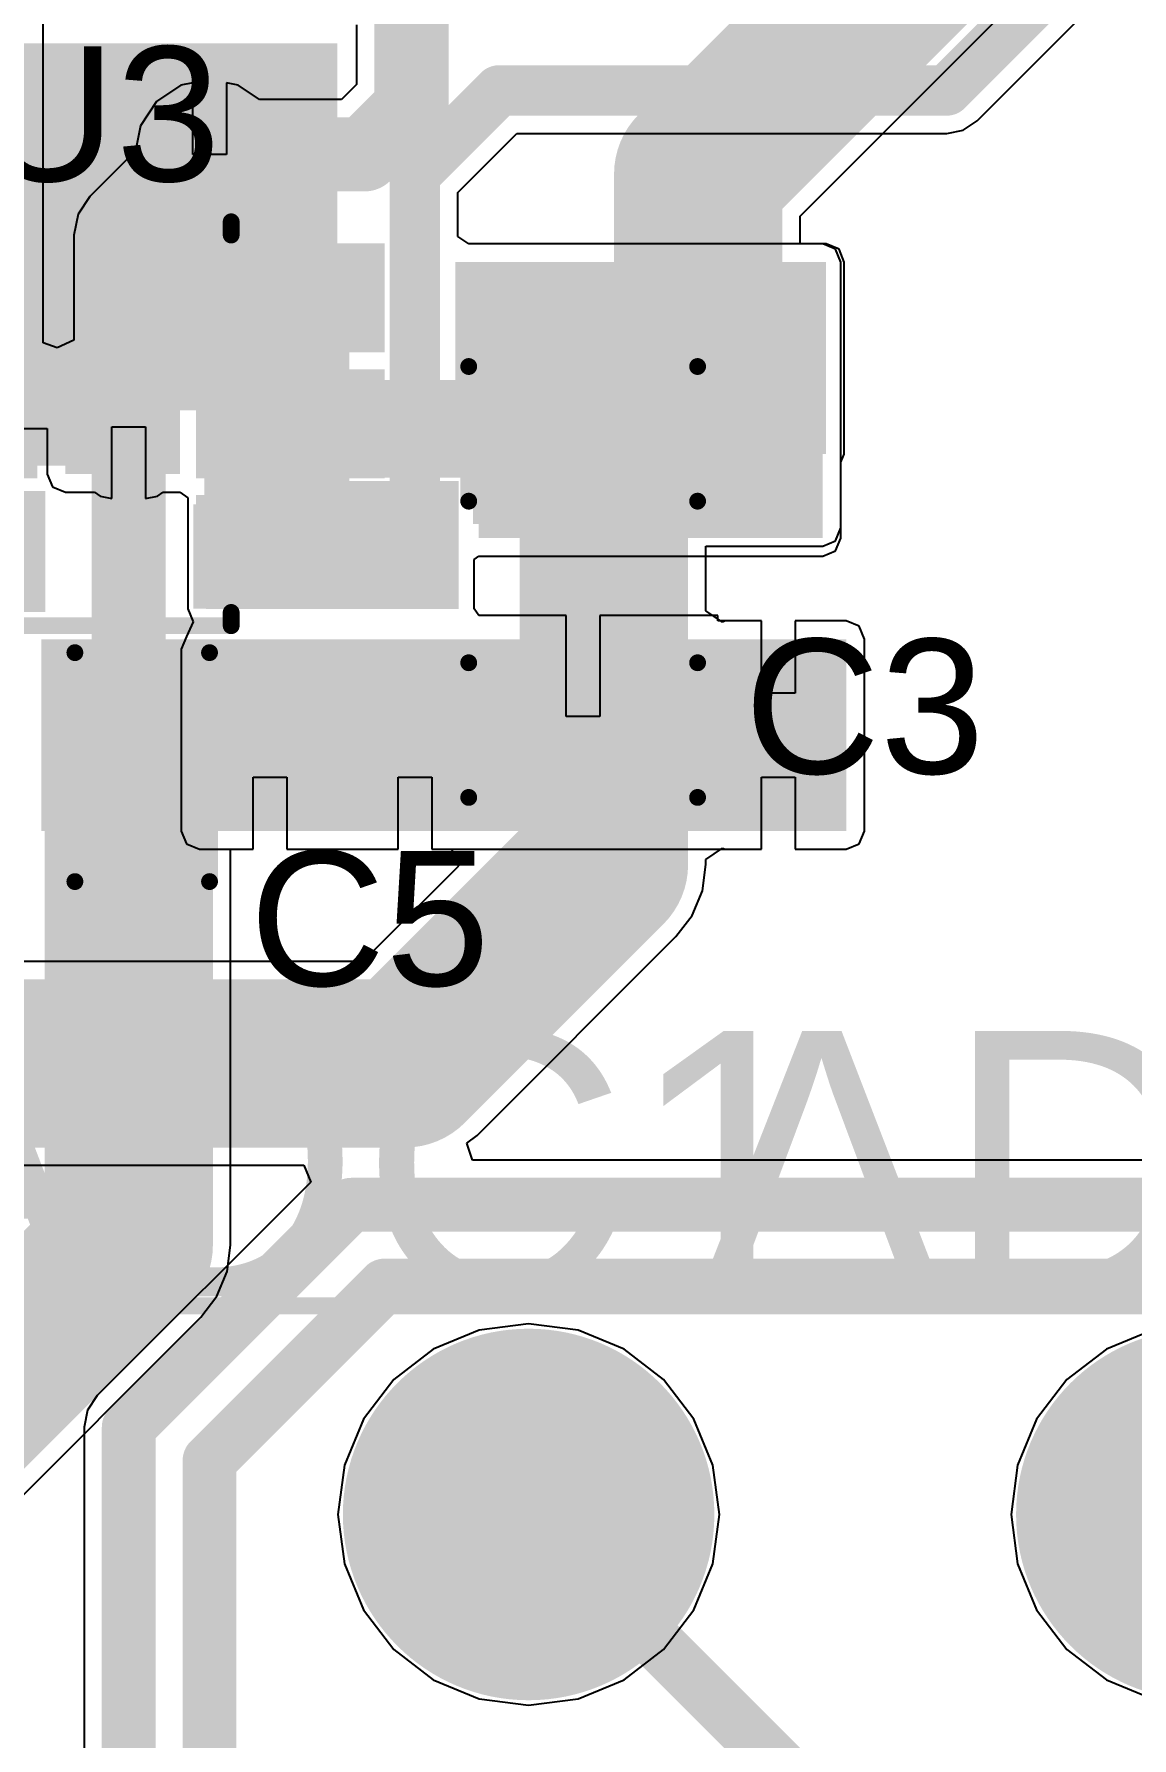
# Model space of a CAD drawing. Header units: millimetres. Extents: x -0.26 to 4.68, y -0.29 to 2.93.
# Drawn here: x 0.906 to 1.232, y 0.285 to 0.791 of the extents above; entities that cross this region are included whole.
import ezdxf

# ---------------------------------------------------------------- set-up
doc = ezdxf.new("R2010")
doc.units = ezdxf.units.MM
doc.header["$MEASUREMENT"] = 0
for name, color, linetype in [('BottomLayer', 5, 'Continuous'), ('BottomPaste', 16, 'Continuous'), ('BottomSolder', 6, 'Continuous'), ('MultiLayer', 9, 'Continuous'), ('PadHoleLayer', 156, 'Continuous'), ('TopLayer', 1, 'Continuous'), ('TopOverlay', 2, 'Continuous'), ('TopPaste', 8, 'Continuous'), ('TopSolder', 216, 'Continuous'), ('ViaHoleLayer', 16, 'Continuous')]:
    doc.layers.add(name, color=color, linetype=linetype)
doc.styles.add('Arial', font='', dxfattribs={"height": 0.2})
doc.styles.get('Arial').set_extended_font_data('Arial')

# ---------------------------------------------------------------- blocks, each defined once
blk = doc.blocks.new('HA0200500000G_4')
at = {"layer": 'BottomLayer'}
h = blk.add_hatch(color=5, dxfattribs=at)
edge = h.paths.add_edge_path()
edge.add_arc((-0.1, 0.15), 0.05118, 0, 360)
h = blk.add_hatch(color=5, dxfattribs=at)
edge = h.paths.add_edge_path()
edge.add_arc((0.1, 0.15), 0.05118, 0, 360)
at = {"layer": 'BottomSolder'}
h = blk.add_hatch(color=6, dxfattribs=at)
edge = h.paths.add_edge_path()
edge.add_arc((-0.1, 0.15), 0.05518, 0, 360)
h = blk.add_hatch(color=6, dxfattribs=at)
edge = h.paths.add_edge_path()
edge.add_arc((0.1, 0.15), 0.05518, 0, 360)
at = {"layer": 'MultiLayer'}
h = blk.add_hatch(color=9, dxfattribs=at)
edge = h.paths.add_edge_path()
edge.add_arc((-0.1, 0.15), 0.05118, 0, 360)
h = blk.add_hatch(color=9, dxfattribs=at)
edge = h.paths.add_edge_path()
edge.add_arc((0.1, 0.15), 0.05118, 0, 360)
at = {"layer": 'PadHoleLayer'}
h = blk.add_hatch(color=156, dxfattribs=at)
edge = h.paths.add_edge_path()
edge.add_arc((-0.1, 0.15), 0.02559, 0, 360)
h = blk.add_hatch(color=156, dxfattribs=at)
edge = h.paths.add_edge_path()
edge.add_arc((0.1, 0.15), 0.02559, 0, 360)
at = {"layer": 'TopLayer'}
h = blk.add_hatch(color=1, dxfattribs=at)
edge = h.paths.add_edge_path()
edge.add_arc((-0.1, 0.15), 0.05118, 0, 360)
h = blk.add_hatch(color=1, dxfattribs=at)
edge = h.paths.add_edge_path()
edge.add_arc((0.1, 0.15), 0.05118, 0, 360)
at = {"layer": 'TopSolder'}
h = blk.add_hatch(color=216, dxfattribs=at)
edge = h.paths.add_edge_path()
edge.add_arc((-0.1, 0.15), 0.05518, 0, 360)
h = blk.add_hatch(color=216, dxfattribs=at)
edge = h.paths.add_edge_path()
edge.add_arc((0.1, 0.15), 0.05518, 0, 360)
at = {"layer": 'TopOverlay', "const_width": 0.005}
blk.add_lwpolyline([(-0.301, 0.212), (0.203, 0.212)], dxfattribs=at)
blk = doc.blocks.new('C___0805_16')
at = {"layer": 'TopLayer'}
for points in [[(-0.06, 0.03), (-0.02, 0.03), (-0.02, -0.03), (-0.06, -0.03)], [(0.02, 0.03), (0.06, 0.03), (0.06, -0.03), (0.02, -0.03)]]:
    blk.add_hatch(color=1, dxfattribs=at).paths.add_polyline_path(points)
at = {"layer": 'TopPaste'}
for points in [[(-0.06, 0.03), (-0.02, 0.03), (-0.02, -0.03), (-0.06, -0.03)], [(0.02, 0.03), (0.06, 0.03), (0.06, -0.03), (0.02, -0.03)]]:
    blk.add_hatch(color=8, dxfattribs=at).paths.add_polyline_path(points)
at = {"layer": 'TopSolder'}
for points in [[(-0.06276, 0.03276), (-0.01724, 0.03276), (-0.01724, -0.03276), (-0.06276, -0.03276)], [(0.01724, 0.03276), (0.06276, 0.03276), (0.06276, -0.03276), (0.01724, -0.03276)]]:
    blk.add_hatch(color=216, dxfattribs=at).paths.add_polyline_path(points)
at = {"layer": 'TopOverlay', "const_width": 0.005}
for points in [[(-0.064, 0.034), (-0.024, 0.034)], [(-0.064, -0.034), (-0.064, 0.034)], [(0.024, 0.034), (0.064, 0.034)], [(0.064, -0.034), (0.064, 0.034)], [(-0.064, -0.034), (-0.024, -0.034)], [(0.024, -0.034), (0.064, -0.034)]]:
    blk.add_lwpolyline(points, dxfattribs=at)
at = {"layer": 'TopOverlay', "const_width": 0.0025}
for points in [[(-0.06525, 0.034, 1), (-0.06275, 0.034, 1)], [(-0.06525, 0.034, 1), (-0.06275, 0.034, 1)], [(-0.02525, 0.034, 1), (-0.02275, 0.034, 1)], [(0.02275, 0.034, 1), (0.02525, 0.034, 1)], [(0.06275, 0.034, 1), (0.06525, 0.034, 1)], [(0.06275, 0.034, 1), (0.06525, 0.034, 1)], [(-0.06525, -0.034, 1), (-0.06275, -0.034, 1)], [(-0.06525, -0.034, 1), (-0.06275, -0.034, 1)], [(-0.02525, -0.034, 1), (-0.02275, -0.034, 1)], [(0.02275, -0.034, 1), (0.02525, -0.034, 1)], [(0.06275, -0.034, 1), (0.06525, -0.034, 1)], [(0.06275, -0.034, 1), (0.06525, -0.034, 1)]]:
    blk.add_lwpolyline(points, format="xyb", close=True, dxfattribs=at)
blk = doc.blocks.new('C___0805_17')
at = {"layer": 'TopLayer'}
for points in [[(-0.06, 0.03), (-0.02, 0.03), (-0.02, -0.03), (-0.06, -0.03)], [(0.02, 0.03), (0.06, 0.03), (0.06, -0.03), (0.02, -0.03)]]:
    blk.add_hatch(color=1, dxfattribs=at).paths.add_polyline_path(points)
at = {"layer": 'TopPaste'}
for points in [[(-0.06, 0.03), (-0.02, 0.03), (-0.02, -0.03), (-0.06, -0.03)], [(0.02, 0.03), (0.06, 0.03), (0.06, -0.03), (0.02, -0.03)]]:
    blk.add_hatch(color=8, dxfattribs=at).paths.add_polyline_path(points)
at = {"layer": 'TopSolder'}
for points in [[(-0.06276, 0.03276), (-0.01724, 0.03276), (-0.01724, -0.03276), (-0.06276, -0.03276)], [(0.01724, 0.03276), (0.06276, 0.03276), (0.06276, -0.03276), (0.01724, -0.03276)]]:
    blk.add_hatch(color=216, dxfattribs=at).paths.add_polyline_path(points)
at = {"layer": 'TopOverlay', "const_width": 0.005}
for points in [[(-0.024, 0.034), (-0.064, 0.034)], [(-0.064, -0.034), (-0.064, 0.034)], [(0.064, 0.034), (0.024, 0.034)], [(0.064, -0.034), (0.064, 0.034)], [(-0.024, -0.034), (-0.064, -0.034)], [(0.064, -0.034), (0.024, -0.034)]]:
    blk.add_lwpolyline(points, dxfattribs=at)
at = {"layer": 'TopOverlay', "const_width": 0.0025}
for points in [[(-0.06525, 0.034, 1), (-0.06275, 0.034, 1)], [(-0.06525, 0.034, 1), (-0.06275, 0.034, 1)], [(-0.02525, 0.034, 1), (-0.02275, 0.034, 1)], [(0.02275, 0.034, 1), (0.02525, 0.034, 1)], [(0.06275, 0.034, 1), (0.06525, 0.034, 1)], [(0.06275, 0.034, 1), (0.06525, 0.034, 1)], [(-0.06525, -0.034, 1), (-0.06275, -0.034, 1)], [(-0.06525, -0.034, 1), (-0.06275, -0.034, 1)], [(-0.02525, -0.034, 1), (-0.02275, -0.034, 1)], [(0.02275, -0.034, 1), (0.02525, -0.034, 1)], [(0.06275, -0.034, 1), (0.06525, -0.034, 1)], [(0.06275, -0.034, 1), (0.06525, -0.034, 1)]]:
    blk.add_lwpolyline(points, format="xyb", close=True, dxfattribs=at)
blk = doc.blocks.new('SOT_23_6_30')
at = {"layer": 'TopLayer'}
for points in [[(-0.07559, 0.04961), (-0.02756, 0.04961), (-0.02756, 0.0252), (-0.07559, 0.0252)], [(0.02756, 0.04961), (0.07559, 0.04961), (0.07559, 0.0252), (0.02756, 0.0252)], [(-0.07559, 0.0122), (-0.02756, 0.0122), (-0.02756, -0.0122), (-0.07559, -0.0122)], [(0.02756, 0.0122), (0.07559, 0.0122), (0.07559, -0.0122), (0.02756, -0.0122)], [(-0.07559, -0.0252), (-0.02756, -0.0252), (-0.02756, -0.04961), (-0.07559, -0.04961)], [(0.02756, -0.0252), (0.07559, -0.0252), (0.07559, -0.04961), (0.02756, -0.04961)]]:
    blk.add_hatch(color=1, dxfattribs=at).paths.add_polyline_path(points)
at = {"layer": 'TopPaste'}
for points in [[(-0.07559, 0.04961), (-0.02756, 0.04961), (-0.02756, 0.0252), (-0.07559, 0.0252)], [(0.02756, 0.04961), (0.07559, 0.04961), (0.07559, 0.0252), (0.02756, 0.0252)], [(-0.07559, 0.0122), (-0.02756, 0.0122), (-0.02756, -0.0122), (-0.07559, -0.0122)], [(0.02756, 0.0122), (0.07559, 0.0122), (0.07559, -0.0122), (0.02756, -0.0122)], [(-0.07559, -0.0252), (-0.02756, -0.0252), (-0.02756, -0.04961), (-0.07559, -0.04961)], [(0.02756, -0.0252), (0.07559, -0.0252), (0.07559, -0.04961), (0.02756, -0.04961)]]:
    blk.add_hatch(color=8, dxfattribs=at).paths.add_polyline_path(points)
at = {"layer": 'TopSolder'}
for points in [[(-0.07959, 0.05361), (-0.02356, 0.05361), (-0.02356, 0.0212), (-0.07959, 0.0212)], [(0.02356, 0.05361), (0.07959, 0.05361), (0.07959, 0.0212), (0.02356, 0.0212)], [(-0.07959, 0.0162), (-0.02356, 0.0162), (-0.02356, -0.0162), (-0.07959, -0.0162)], [(0.02356, 0.0162), (0.07959, 0.0162), (0.07959, -0.0162), (0.02356, -0.0162)], [(-0.07959, -0.0212), (-0.02356, -0.0212), (-0.02356, -0.05361), (-0.07959, -0.05361)], [(0.02356, -0.0212), (0.07959, -0.0212), (0.07959, -0.05361), (0.02356, -0.05361)]]:
    blk.add_hatch(color=216, dxfattribs=at).paths.add_polyline_path(points)
at = {"layer": 'TopOverlay', "const_width": 0.005}
for points in [[(-0.035, 0.05606), (-0.035, 0.06)], [(-0.035, 0.06), (0.034, 0.06)], [(0.034, 0.05606), (0.034, 0.06)], [(-0.086, 0.033), (-0.086, 0.043)], [(-0.086, 0.043), (-0.081, 0.038)], [(-0.086, 0.033), (-0.081, 0.038)], [(-0.035, -0.06), (-0.035, -0.05606)], [(0.034, -0.06), (0.034, -0.05606)], [(-0.035, -0.06), (0.034, -0.06)]]:
    blk.add_lwpolyline(points, dxfattribs=at)
at = {"layer": 'TopOverlay', "const_width": 0.0025}
for points in [[(-0.03625, 0.06, 1), (-0.03375, 0.06, 1)], [(-0.03625, 0.06, 1), (-0.03375, 0.06, 1)], [(0.03275, 0.06, 1), (0.03525, 0.06, 1)], [(0.03275, 0.06, 1), (0.03525, 0.06, 1)], [(-0.03625, 0.05606, 1), (-0.03375, 0.05606, 1)], [(0.03275, 0.05606, 1), (0.03525, 0.05606, 1)], [(-0.08725, 0.043, 1), (-0.08475, 0.043, 1)], [(-0.08725, 0.043, 1), (-0.08475, 0.043, 1)], [(-0.08225, 0.038, 1), (-0.07975, 0.038, 1)], [(-0.08225, 0.038, 1), (-0.07975, 0.038, 1)], [(-0.08725, 0.033, 1), (-0.08475, 0.033, 1)], [(-0.08725, 0.033, 1), (-0.08475, 0.033, 1)], [(-0.03625, -0.05606, 1), (-0.03375, -0.05606, 1)], [(0.03275, -0.05606, 1), (0.03525, -0.05606, 1)], [(-0.03625, -0.06, 1), (-0.03375, -0.06, 1)], [(-0.03625, -0.06, 1), (-0.03375, -0.06, 1)], [(0.03275, -0.06, 1), (0.03525, -0.06, 1)], [(0.03275, -0.06, 1), (0.03525, -0.06, 1)]]:
    blk.add_lwpolyline(points, format="xyb", close=True, dxfattribs=at)
blk = doc.blocks.new('R___0603_B_80')
at = {"layer": 'BottomLayer'}
for points in [[(-0.045, -0.0175), (-0.045, 0.0175), (-0.015, 0.0175), (-0.015, -0.0175)], [(0.015, -0.0175), (0.015, 0.0175), (0.045, 0.0175), (0.045, -0.0175)]]:
    blk.add_hatch(color=5, dxfattribs=at).paths.add_polyline_path(points)
at = {"layer": 'BottomPaste'}
for points in [[(-0.045, -0.0175), (-0.045, 0.0175), (-0.015, 0.0175), (-0.015, -0.0175)], [(0.015, -0.0175), (0.015, 0.0175), (0.045, 0.0175), (0.045, -0.0175)]]:
    blk.add_hatch(color=16, dxfattribs=at).paths.add_polyline_path(points)
at = {"layer": 'BottomSolder'}
for points in [[(-0.049, -0.0215), (-0.049, 0.0215), (-0.011, 0.0215), (-0.011, -0.0215)], [(0.011, -0.0215), (0.011, 0.0215), (0.049, 0.0215), (0.049, -0.0215)]]:
    blk.add_hatch(color=6, dxfattribs=at).paths.add_polyline_path(points)

msp = doc.modelspace()

# ---------------------------------------------------------------- hatches: boundary and pattern name
at = {"layer": 'BottomLayer'}
for points in [[(0.40282, 0.70495), (0.99582, 0.70495), (0.99582, 0.78795), (0.40282, 0.78795)], [(0.78682, 0.67895), (0.99582, 0.67895), (0.99582, 0.71995), (0.78682, 0.71995)], [(1.141, 0.72295), (1.03482, 0.72295), (1.03482, 0.66595), (1.141, 0.66595)], [(1.08682, 0.72295), (1.08682, 0.644), (1.14, 0.644), (1.14, 0.72295)], [(0.915, 0.66), (0.949, 0.66), (0.949, 0.693), (0.915, 0.693)], [(0.95682, 0.61995), (1.03182, 0.61995), (1.03182, 0.65795), (0.95682, 0.65795)], [(0.95482, 0.55395), (1.03182, 0.55395), (1.03182, 0.60795), (0.95482, 0.60795)], [(1.111, 0.61095), (1.111, 0.55395), (1.147, 0.55395), (1.147, 0.61095)]]:
    msp.add_hatch(color=5, dxfattribs=at).paths.add_polyline_path(points)
h = msp.add_hatch(color=5, dxfattribs=at)
edge = h.paths.add_edge_path()
edge.add_arc((0.95782, 0.75495), 0.01181, 0, 360)
h = msp.add_hatch(color=5, dxfattribs=at)
edge = h.paths.add_edge_path()
edge.add_arc((1.04782, 0.70795), 0.01181, 0, 360)
h = msp.add_hatch(color=5, dxfattribs=at)
edge = h.paths.add_edge_path()
edge.add_arc((1.07282, 0.70795), 0.01181, 0, 360)
h = msp.add_hatch(color=5, dxfattribs=at)
edge = h.paths.add_edge_path()
edge.add_arc((1.09782, 0.70795), 0.01181, 0, 360)
h = msp.add_hatch(color=5, dxfattribs=at)
edge = h.paths.add_edge_path()
edge.add_arc((1.12382, 0.70795), 0.01181, 0, 360)
h = msp.add_hatch(color=5, dxfattribs=at)
edge = h.paths.add_edge_path()
edge.add_arc((1.12382, 0.68295), 0.01181, 0, 360)
h = msp.add_hatch(color=5, dxfattribs=at)
edge = h.paths.add_edge_path()
edge.add_arc((0.93382, 0.674), 0.01181, 0, 360)
h = msp.add_hatch(color=5, dxfattribs=at)
edge = h.paths.add_edge_path()
edge.add_arc((1.12382, 0.65795), 0.01181, 0, 360)
h = msp.add_hatch(color=5, dxfattribs=at)
edge = h.paths.add_edge_path()
edge.add_arc((1.01882, 0.63695), 0.01181, 0, 360)
h = msp.add_hatch(color=5, dxfattribs=at)
edge = h.paths.add_edge_path()
edge.add_arc((0.97582, 0.59495), 0.01181, 0, 360)
h = msp.add_hatch(color=5, dxfattribs=at)
edge = h.paths.add_edge_path()
edge.add_arc((1.01882, 0.59495), 0.01181, 0, 360)
h = msp.add_hatch(color=5, dxfattribs=at)
edge = h.paths.add_edge_path()
edge.add_arc((1.12682, 0.59495), 0.01181, 0, 360)
h = msp.add_hatch(color=5, dxfattribs=at)
edge = h.paths.add_edge_path()
edge.add_arc((0.97582, 0.56995), 0.01181, 0, 360)
h = msp.add_hatch(color=5, dxfattribs=at)
edge = h.paths.add_edge_path()
edge.add_arc((1.01882, 0.56995), 0.01181, 0, 360)
h = msp.add_hatch(color=5, dxfattribs=at)
edge = h.paths.add_edge_path()
edge.add_arc((1.12682, 0.56995), 0.01181, 0, 360)
at = {"layer": 'BottomSolder'}
h = msp.add_hatch(color=6, dxfattribs=at)
edge = h.paths.add_edge_path()
edge.add_arc((0.95782, 0.75495), 0.00591, 0, 360)
h = msp.add_hatch(color=6, dxfattribs=at)
edge = h.paths.add_edge_path()
edge.add_arc((1.04782, 0.70795), 0.00591, 0, 360)
h = msp.add_hatch(color=6, dxfattribs=at)
edge = h.paths.add_edge_path()
edge.add_arc((1.07282, 0.70795), 0.00591, 0, 360)
h = msp.add_hatch(color=6, dxfattribs=at)
edge = h.paths.add_edge_path()
edge.add_arc((1.09782, 0.70795), 0.00591, 0, 360)
h = msp.add_hatch(color=6, dxfattribs=at)
edge = h.paths.add_edge_path()
edge.add_arc((1.12382, 0.70795), 0.00591, 0, 360)
h = msp.add_hatch(color=6, dxfattribs=at)
edge = h.paths.add_edge_path()
edge.add_arc((1.12382, 0.68295), 0.00591, 0, 360)
h = msp.add_hatch(color=6, dxfattribs=at)
edge = h.paths.add_edge_path()
edge.add_arc((0.93382, 0.674), 0.00591, 0, 360)
h = msp.add_hatch(color=6, dxfattribs=at)
edge = h.paths.add_edge_path()
edge.add_arc((1.12382, 0.65795), 0.00591, 0, 360)
h = msp.add_hatch(color=6, dxfattribs=at)
edge = h.paths.add_edge_path()
edge.add_arc((1.01882, 0.63695), 0.00591, 0, 360)
h = msp.add_hatch(color=6, dxfattribs=at)
edge = h.paths.add_edge_path()
edge.add_arc((0.97582, 0.59495), 0.00591, 0, 360)
h = msp.add_hatch(color=6, dxfattribs=at)
edge = h.paths.add_edge_path()
edge.add_arc((1.01882, 0.59495), 0.00591, 0, 360)
h = msp.add_hatch(color=6, dxfattribs=at)
edge = h.paths.add_edge_path()
edge.add_arc((1.12682, 0.59495), 0.00591, 0, 360)
h = msp.add_hatch(color=6, dxfattribs=at)
edge = h.paths.add_edge_path()
edge.add_arc((0.97582, 0.56995), 0.00591, 0, 360)
h = msp.add_hatch(color=6, dxfattribs=at)
edge = h.paths.add_edge_path()
edge.add_arc((1.01882, 0.56995), 0.00591, 0, 360)
h = msp.add_hatch(color=6, dxfattribs=at)
edge = h.paths.add_edge_path()
edge.add_arc((1.12682, 0.56995), 0.00591, 0, 360)
at = {"layer": 'TopLayer'}
h = msp.add_hatch(color=1, dxfattribs=at)
edge = h.paths.add_edge_path()
edge.add_arc((0.95782, 0.75495), 0.01181, 0, 360)
for points in [[(1.03082, 0.65895), (1.14, 0.65895), (1.14, 0.72295), (1.03082, 0.72295)], [(0.95882, 0.65895), (1.14, 0.65895), (1.14, 0.68795), (0.95882, 0.68795)], [(1.03782, 0.641), (1.14, 0.641), (1.14, 0.67595), (1.03782, 0.67595)], [(0.817, 0.619), (0.909, 0.619), (0.909, 0.655), (0.817, 0.655)], [(0.953, 0.62), (1.031, 0.62), (1.031, 0.651), (0.953, 0.651)], [(0.90782, 0.55395), (1.147, 0.55395), (1.147, 0.61095), (0.90782, 0.61095)]]:
    msp.add_hatch(color=1, dxfattribs=at).paths.add_polyline_path(points)
h = msp.add_hatch(color=1, dxfattribs=at)
edge = h.paths.add_edge_path()
edge.add_arc((1.04782, 0.70795), 0.01181, 0, 360)
h = msp.add_hatch(color=1, dxfattribs=at)
edge = h.paths.add_edge_path()
edge.add_arc((1.07282, 0.70795), 0.01181, 0, 360)
h = msp.add_hatch(color=1, dxfattribs=at)
edge = h.paths.add_edge_path()
edge.add_arc((1.09782, 0.70795), 0.01181, 0, 360)
h = msp.add_hatch(color=1, dxfattribs=at)
edge = h.paths.add_edge_path()
edge.add_arc((1.12382, 0.70795), 0.01181, 0, 360)
h = msp.add_hatch(color=1, dxfattribs=at)
edge = h.paths.add_edge_path()
edge.add_arc((1.12382, 0.68295), 0.01181, 0, 360)
h = msp.add_hatch(color=1, dxfattribs=at)
edge = h.paths.add_edge_path()
edge.add_arc((0.93382, 0.674), 0.01181, 0, 360)
h = msp.add_hatch(color=1, dxfattribs=at)
edge = h.paths.add_edge_path()
edge.add_arc((1.12382, 0.65795), 0.01181, 0, 360)
h = msp.add_hatch(color=1, dxfattribs=at)
edge = h.paths.add_edge_path()
edge.add_arc((1.01882, 0.63695), 0.01181, 0, 360)
h = msp.add_hatch(color=1, dxfattribs=at)
edge = h.paths.add_edge_path()
edge.add_arc((0.97582, 0.59495), 0.01181, 0, 360)
h = msp.add_hatch(color=1, dxfattribs=at)
edge = h.paths.add_edge_path()
edge.add_arc((1.01882, 0.59495), 0.01181, 0, 360)
h = msp.add_hatch(color=1, dxfattribs=at)
edge = h.paths.add_edge_path()
edge.add_arc((1.12682, 0.59495), 0.01181, 0, 360)
h = msp.add_hatch(color=1, dxfattribs=at)
edge = h.paths.add_edge_path()
edge.add_arc((0.97582, 0.56995), 0.01181, 0, 360)
h = msp.add_hatch(color=1, dxfattribs=at)
edge = h.paths.add_edge_path()
edge.add_arc((1.01882, 0.56995), 0.01181, 0, 360)
h = msp.add_hatch(color=1, dxfattribs=at)
edge = h.paths.add_edge_path()
edge.add_arc((1.12682, 0.56995), 0.01181, 0, 360)
at = {"layer": 'TopSolder'}
h = msp.add_hatch(color=216, dxfattribs=at)
edge = h.paths.add_edge_path()
edge.add_arc((0.95782, 0.75495), 0.00591, 0, 360)
h = msp.add_hatch(color=216, dxfattribs=at)
edge = h.paths.add_edge_path()
edge.add_arc((1.04782, 0.70795), 0.00591, 0, 360)
h = msp.add_hatch(color=216, dxfattribs=at)
edge = h.paths.add_edge_path()
edge.add_arc((1.07282, 0.70795), 0.00591, 0, 360)
h = msp.add_hatch(color=216, dxfattribs=at)
edge = h.paths.add_edge_path()
edge.add_arc((1.09782, 0.70795), 0.00591, 0, 360)
h = msp.add_hatch(color=216, dxfattribs=at)
edge = h.paths.add_edge_path()
edge.add_arc((1.12382, 0.70795), 0.00591, 0, 360)
h = msp.add_hatch(color=216, dxfattribs=at)
edge = h.paths.add_edge_path()
edge.add_arc((1.12382, 0.68295), 0.00591, 0, 360)
h = msp.add_hatch(color=216, dxfattribs=at)
edge = h.paths.add_edge_path()
edge.add_arc((0.93382, 0.674), 0.00591, 0, 360)
h = msp.add_hatch(color=216, dxfattribs=at)
edge = h.paths.add_edge_path()
edge.add_arc((1.12382, 0.65795), 0.00591, 0, 360)
h = msp.add_hatch(color=216, dxfattribs=at)
edge = h.paths.add_edge_path()
edge.add_arc((1.01882, 0.63695), 0.00591, 0, 360)
h = msp.add_hatch(color=216, dxfattribs=at)
edge = h.paths.add_edge_path()
edge.add_arc((0.97582, 0.59495), 0.00591, 0, 360)
h = msp.add_hatch(color=216, dxfattribs=at)
edge = h.paths.add_edge_path()
edge.add_arc((1.01882, 0.59495), 0.00591, 0, 360)
h = msp.add_hatch(color=216, dxfattribs=at)
edge = h.paths.add_edge_path()
edge.add_arc((1.12682, 0.59495), 0.00591, 0, 360)
h = msp.add_hatch(color=216, dxfattribs=at)
edge = h.paths.add_edge_path()
edge.add_arc((0.97582, 0.56995), 0.00591, 0, 360)
h = msp.add_hatch(color=216, dxfattribs=at)
edge = h.paths.add_edge_path()
edge.add_arc((1.01882, 0.56995), 0.00591, 0, 360)
h = msp.add_hatch(color=216, dxfattribs=at)
edge = h.paths.add_edge_path()
edge.add_arc((1.12682, 0.56995), 0.00591, 0, 360)
at = {"layer": 'ViaHoleLayer'}
h = msp.add_hatch(color=16, dxfattribs=at)
edge = h.paths.add_edge_path()
edge.add_arc((0.95782, 0.75495), 0.00591, 0, 360)
h = msp.add_hatch(color=16, dxfattribs=at)
edge = h.paths.add_edge_path()
edge.add_arc((1.04782, 0.70795), 0.00591, 0, 360)
h = msp.add_hatch(color=16, dxfattribs=at)
edge = h.paths.add_edge_path()
edge.add_arc((1.07282, 0.70795), 0.00591, 0, 360)
h = msp.add_hatch(color=16, dxfattribs=at)
edge = h.paths.add_edge_path()
edge.add_arc((1.09782, 0.70795), 0.00591, 0, 360)
h = msp.add_hatch(color=16, dxfattribs=at)
edge = h.paths.add_edge_path()
edge.add_arc((1.12382, 0.70795), 0.00591, 0, 360)
h = msp.add_hatch(color=16, dxfattribs=at)
edge = h.paths.add_edge_path()
edge.add_arc((1.12382, 0.68295), 0.00591, 0, 360)
h = msp.add_hatch(color=16, dxfattribs=at)
edge = h.paths.add_edge_path()
edge.add_arc((0.93382, 0.674), 0.00591, 0, 360)
h = msp.add_hatch(color=16, dxfattribs=at)
edge = h.paths.add_edge_path()
edge.add_arc((1.12382, 0.65795), 0.00591, 0, 360)
h = msp.add_hatch(color=16, dxfattribs=at)
edge = h.paths.add_edge_path()
edge.add_arc((1.01882, 0.63695), 0.00591, 0, 360)
h = msp.add_hatch(color=16, dxfattribs=at)
edge = h.paths.add_edge_path()
edge.add_arc((0.97582, 0.59495), 0.00591, 0, 360)
h = msp.add_hatch(color=16, dxfattribs=at)
edge = h.paths.add_edge_path()
edge.add_arc((1.01882, 0.59495), 0.00591, 0, 360)
h = msp.add_hatch(color=16, dxfattribs=at)
edge = h.paths.add_edge_path()
edge.add_arc((1.12682, 0.59495), 0.00591, 0, 360)
h = msp.add_hatch(color=16, dxfattribs=at)
edge = h.paths.add_edge_path()
edge.add_arc((0.97582, 0.56995), 0.00591, 0, 360)
h = msp.add_hatch(color=16, dxfattribs=at)
edge = h.paths.add_edge_path()
edge.add_arc((1.01882, 0.56995), 0.00591, 0, 360)
h = msp.add_hatch(color=16, dxfattribs=at)
edge = h.paths.add_edge_path()
edge.add_arc((1.12682, 0.56995), 0.00591, 0, 360)

# ---------------------------------------------------------------- linework, layer by layer
at = {"layer": 'BottomLayer'}
for p, q in [((1.18583, 0.76494), (1.3712, 0.9503)), ((1.1817, 0.76217), (1.18583, 0.76494)), ((1.03157, 0.74367), (1.0491, 0.7612)), ((1.0491, 0.7612), (1.17682, 0.7612)), ((1.17682, 0.7612), (1.1817, 0.76217)), ((1.03157, 0.73054), (1.03157, 0.74367)), ((1.03482, 0.72836), (1.03157, 0.73054)), ((1.141, 0.72836), (1.03482, 0.72836)), ((1.14483, 0.72678), (1.141, 0.72836)), ((1.14641, 0.72295), (1.14483, 0.72678)), ((1.14641, 0.66595), (1.14641, 0.72295)), ((0.90222, 0.67354), (0.90959, 0.67354)), ((0.90959, 0.67354), (0.90959, 0.66)), ((0.92882, 0.65276), (0.92882, 0.674)), ((0.92882, 0.674), (0.93882, 0.674)), ((0.93882, 0.674), (0.93882, 0.65276)), ((1.14541, 0.66353), (1.14641, 0.66595)), ((1.14541, 0.644), (1.14541, 0.66353)), ((0.90959, 0.66), (0.91117, 0.65617)), ((0.91117, 0.65617), (0.915, 0.65459)), ((0.915, 0.65459), (0.92362, 0.65459)), ((0.92362, 0.65459), (0.92531, 0.65345)), ((0.92531, 0.65345), (0.92882, 0.65276)), ((0.93882, 0.65276), (0.94233, 0.65345)), ((0.94233, 0.65345), (0.94403, 0.65459)), ((0.94403, 0.65459), (0.949, 0.65459)), ((0.949, 0.65459), (0.95141, 0.65298)), ((0.95141, 0.65298), (0.95141, 0.61995)), ((1.14383, 0.64017), (1.14541, 0.644)), ((1.10526, 0.61939), (1.10526, 0.63859)), ((1.10526, 0.63859), (1.14, 0.63859)), ((1.14, 0.63859), (1.14383, 0.64017)), ((0.95141, 0.61995), (0.953, 0.61612)), ((1.11026, 0.61605), (1.10526, 0.61939)), ((0.953, 0.61612), (0.951, 0.61178)), ((1.111, 0.61636), (1.11026, 0.61605)), ((1.12182, 0.61636), (1.111, 0.61636)), ((1.12182, 0.59495), (1.12182, 0.61636)), ((1.147, 0.61636), (1.13182, 0.61636)), ((1.13182, 0.61636), (1.13182, 0.59495)), ((1.15083, 0.61478), (1.147, 0.61636)), ((1.15241, 0.61095), (1.15083, 0.61478)), ((0.951, 0.61178), (0.94941, 0.60795)), ((0.94941, 0.60795), (0.94941, 0.55395)), ((1.15241, 0.55395), (1.15241, 0.61095)), ((1.13182, 0.59495), (1.12182, 0.59495)), ((0.97082, 0.54854), (0.97082, 0.56995)), ((0.97082, 0.56995), (0.98082, 0.56995)), ((0.98082, 0.56995), (0.98082, 0.54854)), ((1.01382, 0.54854), (1.01382, 0.56995)), ((1.01382, 0.56995), (1.02382, 0.56995)), ((1.02382, 0.56995), (1.02382, 0.54854)), ((1.12182, 0.54854), (1.12182, 0.56995)), ((1.12182, 0.56995), (1.13182, 0.56995)), ((1.13182, 0.56995), (1.13182, 0.54854)), ((0.94941, 0.55395), (0.951, 0.55012)), ((1.15083, 0.55012), (1.15241, 0.55395)), ((0.951, 0.55012), (0.95482, 0.54854)), ((0.95482, 0.54854), (0.97082, 0.54854)), ((0.98082, 0.54854), (1.01382, 0.54854)), ((1.02382, 0.54854), (1.02967, 0.54854)), ((1.02967, 0.54854), (1.03174, 0.54354)), ((1.10526, 0.5455), (1.11026, 0.54884)), ((1.11026, 0.54884), (1.111, 0.54854)), ((1.111, 0.54854), (1.12182, 0.54854)), ((1.13182, 0.54854), (1.147, 0.54854)), ((1.147, 0.54854), (1.15083, 0.55012)), ((1.03174, 0.54354), (1.00341, 0.51521)), ((1.10423, 0.53617), (1.10526, 0.544)), ((1.10526, 0.544), (1.10526, 0.5455)), ((1.1012, 0.52887), (1.10423, 0.53617)), ((1.0964, 0.5226), (1.1012, 0.52887)), ((1.03734, 0.46355), (1.0964, 0.5226)), ((1.00341, 0.51521), (0.86861, 0.51521)), ((1.03428, 0.4612), (1.03734, 0.46355)), ((1.03598, 0.4562), (1.03428, 0.4612)), ((1.49139, 0.4562), (1.03598, 0.4562)), ((0.87123, 0.45469), (0.98581, 0.45469)), ((0.98581, 0.45469), (0.98788, 0.44969)), ((0.98788, 0.44969), (0.92445, 0.38626)), ((0.92445, 0.38626), (0.92158, 0.38196)), ((0.92158, 0.38196), (0.92057, 0.37689)), ((0.92057, 0.37689), (0.92057, 0.23495))]:
    msp.add_line(p, q, dxfattribs=at)
for points, const_width in [([(1.17682, 0.77395), (1.36592, 0.96304)], 0.015), ([(1.01882, 0.74895), (1.04382, 0.77395)], 0.015), ([(1.04382, 0.77395), (1.17682, 0.77395)], 0.015), ([(1.01882, 0.63695), (1.01882, 0.74895)], 0.015), ([(1.075, 0.69095), (1.0785, 0.69445)], 0.05), ([(1.0785, 0.69445), (1.09232, 0.69445)], 0.05), ([(0.93382, 0.70247), (0.93477, 0.70342)], 0.022), ([(1.075, 0.544), (1.075, 0.69095)], 0.05), ([(0.93382, 0.674), (0.93382, 0.70247)], 0.022), ([(1.01595, 0.48495), (1.075, 0.544)], 0.05), ([(0.86782, 0.48495), (1.01595, 0.48495)], 0.05), ([(0.93382, 0.37689), (0.99988, 0.44295)], 0.016), ([(0.99988, 0.44295), (1.49688, 0.44295)], 0.016), ([(0.95782, 0.36695), (1.00982, 0.41895)], 0.016), ([(1.00982, 0.41895), (1.50682, 0.41895)], 0.016), ([(0.93382, 0.23495), (0.93382, 0.37689)], 0.016), ([(0.95782, 0.24489), (0.95782, 0.36695)], 0.016), ([(1.05262, 0.35095), (1.16062, 0.24295)], 0.016)]:
    msp.add_lwpolyline(points, dxfattribs=dict(at, const_width=const_width))
for points, const_width in [([(1.04007, 0.77395, 1), (1.04757, 0.77395, 1)], 0.0075), ([(1.04007, 0.77395, 1), (1.04757, 0.77395, 1)], 0.0075), ([(1.17307, 0.77395, 1), (1.18057, 0.77395, 1)], 0.0075), ([(1.17307, 0.77395, 1), (1.18057, 0.77395, 1)], 0.0075), ([(1.01507, 0.74895, 1), (1.02257, 0.74895, 1)], 0.0075), ([(1.01507, 0.74895, 1), (1.02257, 0.74895, 1)], 0.0075), ([(1.066, 0.69445, 1), (1.091, 0.69445, 1)], 0.025), ([(1.066, 0.69445, 1), (1.091, 0.69445, 1)], 0.025), ([(1.07982, 0.69445, 1), (1.10482, 0.69445, 1)], 0.025), ([(0.92927, 0.70342, 1), (0.94027, 0.70342, 1)], 0.011), ([(1.0625, 0.69095, 1), (1.0875, 0.69095, 1)], 0.025), ([(1.0625, 0.69095, 1), (1.0875, 0.69095, 1)], 0.025), ([(0.92832, 0.70247, 1), (0.93932, 0.70247, 1)], 0.011), ([(0.92832, 0.70247, 1), (0.93932, 0.70247, 1)], 0.011), ([(0.92832, 0.674, 1), (0.93932, 0.674, 1)], 0.011), ([(1.01507, 0.63695, 1), (1.02257, 0.63695, 1)], 0.0075), ([(1.0625, 0.544, 1), (1.0875, 0.544, 1)], 0.025), ([(1.0625, 0.544, 1), (1.0875, 0.544, 1)], 0.025), ([(1.00345, 0.48495, 1), (1.02845, 0.48495, 1)], 0.025), ([(1.00345, 0.48495, 1), (1.02845, 0.48495, 1)], 0.025), ([(0.99588, 0.44295, 1), (1.00388, 0.44295, 1)], 0.008), ([(0.99588, 0.44295, 1), (1.00388, 0.44295, 1)], 0.008), ([(1.00582, 0.41895, 1), (1.01382, 0.41895, 1)], 0.008), ([(1.00582, 0.41895, 1), (1.01382, 0.41895, 1)], 0.008), ([(0.92982, 0.37689, 1), (0.93782, 0.37689, 1)], 0.008), ([(0.92982, 0.37689, 1), (0.93782, 0.37689, 1)], 0.008), ([(0.95382, 0.36695, 1), (0.96182, 0.36695, 1)], 0.008), ([(0.95382, 0.36695, 1), (0.96182, 0.36695, 1)], 0.008), ([(1.04862, 0.35095, 1), (1.05662, 0.35095, 1)], 0.008)]:
    msp.add_lwpolyline(points, format="xyb", close=True, dxfattribs=dict(at, const_width=const_width))
at = {"layer": 'TopLayer'}
for p, q in [((1.13326, 0.73659), (1.3864, 0.98973)), ((0.90841, 0.69896), (0.90841, 0.81995)), ((1.00151, 0.79345), (1.00151, 0.77571)), ((0.94931, 0.77549), (0.9421, 0.77067)), ((0.95282, 0.77619), (0.94931, 0.77549)), ((0.95282, 0.75495), (0.95282, 0.77619)), ((0.96633, 0.77549), (0.96282, 0.77619)), ((0.96282, 0.77619), (0.96282, 0.75495)), ((0.97267, 0.77126), (0.96633, 0.77549)), ((1.00151, 0.77571), (0.99707, 0.77126)), ((0.9421, 0.77067), (0.93728, 0.76346)), ((0.99707, 0.77126), (0.97267, 0.77126)), ((0.93728, 0.76346), (0.93579, 0.75599)), ((0.93579, 0.75599), (0.92229, 0.74248)), ((0.96282, 0.75495), (0.95282, 0.75495)), ((0.92229, 0.74248), (0.91875, 0.73719)), ((0.91875, 0.73719), (0.91751, 0.73095)), ((1.13326, 0.72836), (1.13326, 0.73659)), ((0.91751, 0.73095), (0.91751, 0.69976)), ((1.14, 0.72836), (1.13326, 0.72836)), ((1.14383, 0.72678), (1.14, 0.72836)), ((1.14541, 0.72295), (1.14383, 0.72678)), ((1.14541, 0.67595), (1.14541, 0.72295)), ((0.91254, 0.69752), (0.90841, 0.69896)), ((0.91751, 0.69976), (0.91254, 0.69752)), ((1.14541, 0.641), (1.14541, 0.67595)), ((1.14383, 0.63717), (1.14541, 0.641)), ((1.03641, 0.63465), (1.03782, 0.63559)), ((1.03641, 0.62), (1.03641, 0.63465)), ((1.03782, 0.63559), (1.14, 0.63559)), ((1.14, 0.63559), (1.14383, 0.63717)), ((1.03778, 0.61795), (1.03641, 0.62)), ((1.06382, 0.61795), (1.03778, 0.61795)), ((1.06382, 0.58795), (1.06382, 0.61795)), ((1.10882, 0.61795), (1.07382, 0.61795)), ((1.07382, 0.61795), (1.07382, 0.58795)), ((1.10882, 0.61636), (1.10882, 0.61795)), ((1.12182, 0.61636), (1.10882, 0.61636)), ((1.12182, 0.59495), (1.12182, 0.61636)), ((1.147, 0.61636), (1.13182, 0.61636)), ((1.13182, 0.61636), (1.13182, 0.59495)), ((1.15083, 0.61478), (1.147, 0.61636)), ((1.15241, 0.61095), (1.15083, 0.61478)), ((1.15241, 0.55395), (1.15241, 0.61095)), ((1.13182, 0.59495), (1.12182, 0.59495)), ((1.07382, 0.58795), (1.06382, 0.58795)), ((0.97082, 0.54854), (0.97082, 0.56995)), ((0.97082, 0.56995), (0.98082, 0.56995)), ((0.98082, 0.56995), (0.98082, 0.54854)), ((1.01382, 0.54854), (1.01382, 0.56995)), ((1.01382, 0.56995), (1.02382, 0.56995)), ((1.02382, 0.56995), (1.02382, 0.54854)), ((1.12182, 0.54854), (1.12182, 0.56995)), ((1.12182, 0.56995), (1.13182, 0.56995)), ((1.13182, 0.56995), (1.13182, 0.54854)), ((1.15083, 0.55012), (1.15241, 0.55395)), ((0.96408, 0.43095), (0.96408, 0.54854)), ((0.96408, 0.54854), (0.97082, 0.54854)), ((0.98082, 0.54854), (1.01382, 0.54854)), ((1.02382, 0.54854), (1.12182, 0.54854)), ((1.13182, 0.54854), (1.147, 0.54854)), ((1.147, 0.54854), (1.15083, 0.55012)), ((0.96305, 0.42312), (0.96408, 0.43095)), ((0.96003, 0.41582), (0.96305, 0.42312)), ((0.95522, 0.40955), (0.96003, 0.41582)), ((0.87922, 0.33355), (0.95522, 0.40955)), ((1.03796, 0.40568), (1.02429, 0.40002)), ((1.05262, 0.40761), (1.03796, 0.40568)), ((1.06729, 0.40568), (1.05262, 0.40761)), ((1.08096, 0.40002), (1.06729, 0.40568)), ((1.23796, 0.40568), (1.22429, 0.40002)), ((1.02429, 0.40002), (1.01255, 0.39102)), ((1.09269, 0.39102), (1.08096, 0.40002)), ((1.22429, 0.40002), (1.21255, 0.39102)), ((1.01255, 0.39102), (1.00355, 0.37928)), ((1.1017, 0.37928), (1.09269, 0.39102)), ((1.21255, 0.39102), (1.20355, 0.37928)), ((1.00355, 0.37928), (0.99789, 0.36561)), ((1.10736, 0.36561), (1.1017, 0.37928)), ((1.20355, 0.37928), (1.19789, 0.36561)), ((0.99789, 0.36561), (0.99596, 0.35095)), ((1.10929, 0.35095), (1.10736, 0.36561)), ((1.19789, 0.36561), (1.19596, 0.35095)), ((0.99596, 0.35095), (0.99789, 0.33628)), ((1.10736, 0.33628), (1.10929, 0.35095)), ((1.19596, 0.35095), (1.19789, 0.33628)), ((0.99789, 0.33628), (1.00355, 0.32262)), ((1.1017, 0.32262), (1.10736, 0.33628)), ((1.19789, 0.33628), (1.20355, 0.32262)), ((1.00355, 0.32262), (1.01255, 0.31088)), ((1.09269, 0.31088), (1.1017, 0.32262)), ((1.20355, 0.32262), (1.21255, 0.31088)), ((1.01255, 0.31088), (1.02429, 0.30187)), ((1.08096, 0.30187), (1.09269, 0.31088)), ((1.21255, 0.31088), (1.22429, 0.30187)), ((1.02429, 0.30187), (1.03796, 0.29621)), ((1.06729, 0.29621), (1.08096, 0.30187)), ((1.22429, 0.30187), (1.23796, 0.29621)), ((1.03796, 0.29621), (1.05262, 0.29428)), ((1.05262, 0.29428), (1.06729, 0.29621))]:
    msp.add_line(p, q, dxfattribs=at)
for points, const_width in [([(1.103, 0.74913), (1.365, 1.01113)], 0.05), ([(1.01782, 0.76895), (1.01782, 0.81337)], 0.022), ([(1.00382, 0.75495), (1.01782, 0.76895)], 0.022), ([(1.103, 0.70977), (1.103, 0.74913)], 0.05), ([(0.93382, 0.73095), (0.95782, 0.75495)], 0.022), ([(0.95782, 0.75495), (1.00382, 0.75495)], 0.022), ([(0.93382, 0.674), (0.93382, 0.73095)], 0.022), ([(0.87867, 0.67495), (0.93287, 0.67495)], 0.025), ([(0.93382, 0.57295), (0.93382, 0.674)], 0.022), ([(0.98182, 0.67495), (0.98232, 0.67445)], 0.022), ([(0.98182, 0.63755), (0.98242, 0.63695)], 0.022), ([(0.98242, 0.63695), (1.01882, 0.63695)], 0.022), ([(0.93382, 0.43095), (0.93382, 0.57295)], 0.05), ([(0.85782, 0.35495), (0.93382, 0.43095)], 0.05)]:
    msp.add_lwpolyline(points, dxfattribs=dict(at, const_width=const_width))
for points, const_width in [([(1.01232, 0.76895, 1), (1.02332, 0.76895, 1)], 0.011), ([(1.01232, 0.76895, 1), (1.02332, 0.76895, 1)], 0.011), ([(1.0905, 0.74913, 1), (1.1155, 0.74913, 1)], 0.025), ([(1.0905, 0.74913, 1), (1.1155, 0.74913, 1)], 0.025), ([(0.95232, 0.75495, 1), (0.96332, 0.75495, 1)], 0.011), ([(0.95232, 0.75495, 1), (0.96332, 0.75495, 1)], 0.011), ([(0.99832, 0.75495, 1), (1.00932, 0.75495, 1)], 0.011), ([(0.99832, 0.75495, 1), (1.00932, 0.75495, 1)], 0.011), ([(0.92832, 0.73095, 1), (0.93932, 0.73095, 1)], 0.011), ([(0.92832, 0.73095, 1), (0.93932, 0.73095, 1)], 0.011), ([(1.0905, 0.70977, 1), (1.1155, 0.70977, 1)], 0.025), ([(0.92662, 0.67495, 1), (0.93912, 0.67495, 1)], 0.0125), ([(0.92832, 0.674, 1), (0.93932, 0.674, 1)], 0.011), ([(0.92832, 0.674, 1), (0.93932, 0.674, 1)], 0.011), ([(0.97632, 0.67495, 1), (0.98732, 0.67495, 1)], 0.011), ([(0.97682, 0.67445, 1), (0.98782, 0.67445, 1)], 0.011), ([(0.97632, 0.63755, 1), (0.98732, 0.63755, 1)], 0.011), ([(0.97692, 0.63695, 1), (0.98792, 0.63695, 1)], 0.011), ([(0.97692, 0.63695, 1), (0.98792, 0.63695, 1)], 0.011), ([(1.01332, 0.63695, 1), (1.02432, 0.63695, 1)], 0.011), ([(0.92132, 0.57295, 1), (0.94632, 0.57295, 1)], 0.025), ([(0.92832, 0.57295, 1), (0.93932, 0.57295, 1)], 0.011), ([(0.92132, 0.43095, 1), (0.94632, 0.43095, 1)], 0.025), ([(0.92132, 0.43095, 1), (0.94632, 0.43095, 1)], 0.025)]:
    msp.add_lwpolyline(points, format="xyb", close=True, dxfattribs=dict(at, const_width=const_width))

# ---------------------------------------------------------------- block references
for name, p in [('SOT_23_6_30', (0.93025, 0.67495)), ('C___0805_16', (0.89382, 0.57295)), ('HA0200500000G_4', (1.15262, 0.20095))]:
    msp.add_blockref(name, p)
at = {"rotation": 270}
for name, p in [('R___0603_B_80', (0.97782, 0.67395)), ('C___0805_17', (1.06882, 0.62795))]:
    msp.add_blockref(name, p, dxfattribs=at)

# ---------------------------------------------------------------- texts
at = {"layer": 'TopOverlay', "style": 'Arial'}
for s, p in [('U3', (0.88968, 0.74701)), ('C3', (1.11668, 0.57101)), ('C5', (0.96968, 0.50801))]:
    msp.add_text(s, height=0.04, dxfattribs=at).set_placement(p)
for s, p in [('ADC1', (0.84982, 0.41579)), ('ADC0', (1.10282, 0.41587))]:
    msp.add_text(s, height=0.07874, rotation=360, dxfattribs=at).set_placement(p)

doc.saveas('drawing.dxf')
